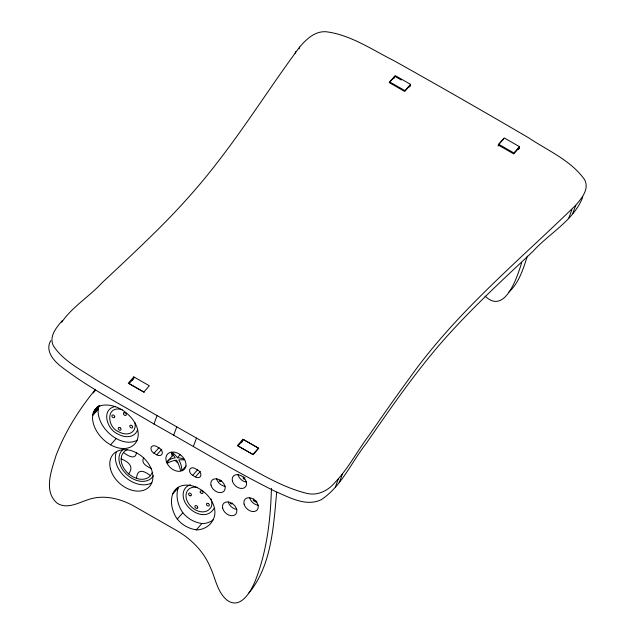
<?xml version="1.0" encoding="UTF-8"?>
<svg xmlns="http://www.w3.org/2000/svg" width="635" height="635" viewBox="0 0 635 635"><rect width="100%" height="100%" fill="white"/><g stroke="black" fill="none" stroke-linecap="round" stroke-linejoin="round"><path stroke-width="0.95" d="M271.439 488.402C270.589 518.803 267.089 549.632 256.262 578.231C252.246 589.351 241.038 610.957 226.774 599.932C217.051 591.677 215.495 578.175 210.272 567.214C203.478 550.894 190.294 537.98 174.95 529.558L136.35 507.484C121.833 498.816 103.711 493.839 87.281 499.935C77.827 503.118 67.032 509.31 57.34 503.325C43.109 491.633 51.538 470.122 56.031 455.533C65.238 431.379 79.208 409.234 95.567 389.311M276.685 492.268C273.447 526.55 271.701 565.467 248.833 593.122M92.797 414.536L92.519 417.632A28.353 20.415 41.5 0 0 110.585 444.825A24.273 17.486 41.5 0 0 135.064 443.619A24.273 17.486 41.5 0 0 132.27 418.933A28.353 20.415 41.5 0 0 106.148 405.035C100.187 404.606 93.805 408.345 92.797 414.536L98.377 408.234L98.758 406.797L93.178 413.099M98.377 408.234L98.107 411.329A28.353 20.415 41.5 0 0 116.165 438.523A24.273 17.486 41.5 0 0 137.112 440.245M582.835 196.882C574.008 220.48 549.069 233.347 532.9 251.46C501.388 281.019 469.503 310.356 441.079 342.979C413.56 374.753 389.771 409.496 365.831 443.984C351.25 462.574 341.471 486.323 321.199 499.729C305.792 507.071 289.123 497.205 275.003 491.276C233.648 470.733 194.207 446.588 153.964 424.013C122.698 405.384 89.948 388.787 61.055 366.498C53.483 360.672 44.847 350.496 50.776 340.622M152.082 472.757L150.416 475.694A17.804 12.819 41.5 0 1 136.541 478.401L132.461 476.583L128.691 473.908A17.804 12.819 41.5 0 1 121.118 458.938L121.761 455.406L123.428 452.469A17.804 12.819 41.5 0 1 127.611 449.588M136.541 478.401C137.152 467.892 144.566 470.924 150.416 475.694M521.756 262.461C517.477 276.13 505.182 315.547 485.021 296.085M527.344 256.159C523.24 268.899 519.065 282.742 508.921 292.076M136.533 452.334C135.723 460.891 127.27 455.414 123.428 452.469M143.74 457.732C140.47 463.193 147.058 466.503 151.106 468.368M243.784 476.742L243.126 478.592L244.269 479.242L244.927 477.385M253.809 498.864L253.222 500.531L256.723 502.404M409.646 86.916L410.559 84.36L395.391 75.684L389.811 81.986L404.971 90.662L410.559 84.36M498.094 145.979L498.705 144.272L504.285 137.97L519.454 146.637L518.541 149.201M61.69 322.255C72.239 306.856 89.424 296.474 102.1 282.726C120.094 265.93 138.065 249.095 155.591 231.807C178.443 209.32 199.961 185.452 219.345 159.901C247.571 123.333 272.145 84.058 299.664 47.053C306.34 39.195 314.992 30.917 326.144 31.75C350.798 34.877 371.959 49.713 393.74 60.563C438.912 85.844 483.846 111.562 528.51 137.724C547.719 150.638 571 160.282 584.644 179.745C589.574 189.159 581.573 198.35 575.802 205.145C518.89 260.794 456.438 312.055 410.012 377.468C395.954 396.55 382.429 416.004 368.951 435.499C357.307 451.017 348.274 468.59 334.796 482.656C328.049 490.736 317.492 495.998 306.864 493.387C279.209 486.561 255.119 470.265 230.156 457.216C185.753 431.919 141.184 406.916 97.369 380.611C82.098 370.221 63.921 361.831 53.475 345.964C48.546 336.542 56.547 327.358 62.317 320.556M132.548 380.262L133.794 376.873L149.328 385.762L143.82 392.112L128.286 383.215L133.794 376.873M153.964 424.013L157.083 415.536M295.092 53.269L295.719 51.57M299.037 48.752L299.664 47.053M173.657 435.292L176.776 426.815M193.35 446.564L196.469 438.086M241.641 442.69L242.887 439.293L258.421 448.191L252.913 454.533L237.379 445.643L242.887 439.293M393.756 78.78L394.692 76.232L401.233 79.978M409.599 86.82L410.226 85.13L404.717 91.472L389.184 82.582L394.692 76.232M335.336 487.132L338.455 478.655M339.28 482.616L342.4 474.139M518.668 149.273L519.295 147.582L513.786 153.924L498.253 145.034L503.753 138.684M568.777 218.162L571.897 209.685M572.683 213.63L575.802 205.145M128.691 473.908C134.382 466.32 128.095 461.542 121.118 458.938M214.114 508.23C204.851 524.478 178.737 506.42 183.785 490.887A17.804 12.819 41.5 0 1 190.5 484.799M93.281 393.025L95.036 390.7M95.242 409.345L97.727 406.543M94.409 410.488L97.925 406.416M97.33 407.424L98.576 406.027M93.718 411.742L98.679 406.138M98.56 406.67L99.806 405.265M92.646 415.536L98.234 409.234M134.088 377.992L129.119 383.588L144.28 392.263M110.585 444.825L116.165 438.523M154.043 453.263A4.858 3.5 41.5 0 1 151.13 447.492A4.858 3.5 41.5 0 1 156.48 446.445L159.234 448.024A4.858 3.5 41.5 0 1 162.155 453.803A4.858 3.5 41.5 0 1 156.805 454.843L154.043 453.263L159.012 447.667M156.805 454.843L161.766 449.239M166.68 462.272A20.939 15.081 41.5 0 1 174.157 458.01L175.204 457.883L174.45 456.684A40.457 29.139 41.5 0 0 171.125 452.16A11.327 8.16 41.5 0 0 166.164 460.883L166.68 462.272L172.268 455.97A20.939 15.081 41.5 0 1 173.212 454.914M167.108 463.407A40.457 29.139 41.5 0 1 175.252 460.319L176.498 460.113L177.197 461.439A40.457 29.139 41.5 0 1 180.753 471.21A11.327 8.16 41.5 0 1 167.108 463.407L168.346 462.002M177.427 457.787L179.078 457.914A20.939 15.081 41.5 0 1 184.293 459.216L183.221 457.557A11.327 8.16 41.5 0 0 173.569 452.033L171.966 452.112A20.892 15.042 41.5 0 1 177.379 457.716L180.53 454.287M181.8 470.829L182.872 470.44A11.327 8.16 41.5 0 0 184.769 459.962A40.457 29.139 41.5 0 0 179.88 459.796L178.768 459.867L179.38 460.923A20.892 15.042 41.5 0 1 181.8 470.829L186.15 465.931M172.688 494.038A24.273 17.486 41.5 0 1 199.453 488.815A24.273 17.486 41.5 0 1 214.043 517.684L211.582 522.351A33.718 24.281 41.5 0 1 197.715 529.915C188.381 529.265 178.61 523.319 174.641 514.604A33.718 24.281 41.5 0 1 172.688 494.038L178.276 487.736A33.718 24.281 41.5 0 0 180.229 508.302C184.198 517.017 193.969 522.962 203.295 523.613A33.718 24.281 41.5 0 0 213.511 519.747M192.643 475.345A4.858 3.5 41.5 0 1 189.722 469.567A4.858 3.5 41.5 0 1 195.072 468.527L197.834 470.098A4.858 3.5 41.5 0 1 200.747 475.877A4.858 3.5 41.5 0 1 195.397 476.917L192.643 475.345L197.604 469.741M195.397 476.917L200.358 471.313M177.205 519.152L182.785 512.85M519.454 146.637L513.866 152.94L498.705 144.272M196.167 529.995L201.755 523.692M232.513 503.126L231.481 504.015L230.426 503.412M220.551 480.235L219.012 480.957L220.091 481.576L221.623 480.862M115.316 406.479C100.489 409.313 107.156 429.689 117.793 433.983A17.804 12.819 41.5 0 0 137.414 430.157M256.873 501.436L254.603 500.475M122.253 409.702C105.68 404.733 106.68 427.022 118.602 431.713A14.565 10.493 41.5 0 0 134.826 422.513M190.143 495.784L189.413 495.459A1.619 1.167 41.5 0 1 188.96 493.212A1.619 1.167 41.5 0 1 191.286 494.244A1.619 1.167 41.5 0 1 190.143 495.784L189.413 495.459M172.268 455.97L171.752 454.581A11.327 8.16 41.5 0 1 171.466 452.112M236.926 509.413A8.088 5.826 41.5 0 1 228.259 501.952M258.334 505.238A8.088 5.826 41.5 0 1 249.666 497.776M246.666 482.14A8.088 5.826 41.5 0 1 237.99 474.678M225.258 486.315A8.088 5.826 41.5 0 1 216.583 478.853M151.789 482.846A24.273 17.486 41.5 0 1 125.698 477.488A24.273 17.486 41.5 0 1 116.245 452.255M177.856 462.828A11.327 8.16 41.5 0 1 174.871 460.256M197.58 487.394A14.565 10.493 41.5 0 0 186.547 492.466C182.412 505.174 203.779 519.946 211.36 506.659A14.565 10.493 41.5 0 0 211.018 498.959M153.345 475.702A20.233 14.565 41.5 0 1 127.064 474.813A20.233 14.565 41.5 0 1 123.714 448.961M114.721 416.647L114.61 417.29A1.619 1.167 41.5 0 1 112.252 416.949A1.619 1.167 41.5 0 1 112.776 414.972L113.141 415.004A1.619 1.167 41.5 0 1 114.459 415.933L114.721 416.647M243.602 439.571L238.014 445.873L253.174 454.549L258.762 448.246L243.602 439.571M197.628 507.873L197.16 508.262A1.619 1.167 41.5 0 1 195.27 507.54A1.619 1.167 41.5 0 1 195.199 505.785L195.794 505.563A1.619 1.167 41.5 0 1 197.358 506.357A1.619 1.167 41.5 0 1 197.628 507.873M124.047 412.782L123.769 412.933A1.619 1.167 41.5 0 0 123.547 414.163L123.73 414.52A1.619 1.167 41.5 0 0 124.666 415.322L125.047 415.449A1.619 1.167 41.5 0 0 126.27 414.885A1.619 1.167 41.5 0 0 125.793 413.345L125.476 413.075A1.619 1.167 41.5 0 0 124.047 412.782M131.62 425.474L131.247 425.307A1.619 1.167 41.5 0 0 129.834 425.815A1.619 1.167 41.5 0 0 130.469 427.498L130.81 427.744A1.619 1.167 41.5 0 0 132.596 427.395A1.619 1.167 41.5 0 0 131.62 425.474M208.32 503.547L207.947 503.38A1.619 1.167 41.5 0 0 206.597 503.753A1.619 1.167 41.5 0 0 206.867 505.277L207.875 505.984A1.619 1.167 41.5 0 0 209.328 505.317A1.619 1.167 41.5 0 0 208.32 503.547M120.198 427.847L119.84 427.641A1.619 1.167 41.5 0 0 118.237 428.077A1.619 1.167 41.5 0 0 119.039 429.895L119.396 430.101A1.619 1.167 41.5 0 0 120.999 429.657A1.619 1.167 41.5 0 0 120.198 427.847M110.387 468.662A24.273 17.486 41.5 0 0 146.201 489.148A24.273 17.486 41.5 0 0 137.422 453.334A24.273 17.486 41.5 0 0 110.387 468.662M200.247 492.236A1.619 1.167 41.5 0 0 202.708 493.339A1.619 1.167 41.5 0 0 201.811 490.942A1.619 1.167 41.5 0 0 200.247 492.236M232.402 480.981A8.088 5.826 41.5 0 0 244.34 487.807A8.088 5.826 41.5 0 0 241.419 475.869A8.088 5.826 41.5 0 0 232.402 480.981M210.995 485.156A8.088 5.826 41.5 0 0 222.933 491.982A8.088 5.826 41.5 0 0 220.012 480.044A8.088 5.826 41.5 0 0 210.995 485.156M244.078 504.079A8.088 5.826 41.5 0 0 256.016 510.905A8.088 5.826 41.5 0 0 253.087 498.967A8.088 5.826 41.5 0 0 244.078 504.079M222.671 508.254A8.088 5.826 41.5 0 0 234.609 515.08A8.088 5.826 41.5 0 0 231.68 503.142A8.088 5.826 41.5 0 0 222.671 508.254"/></g></svg>
